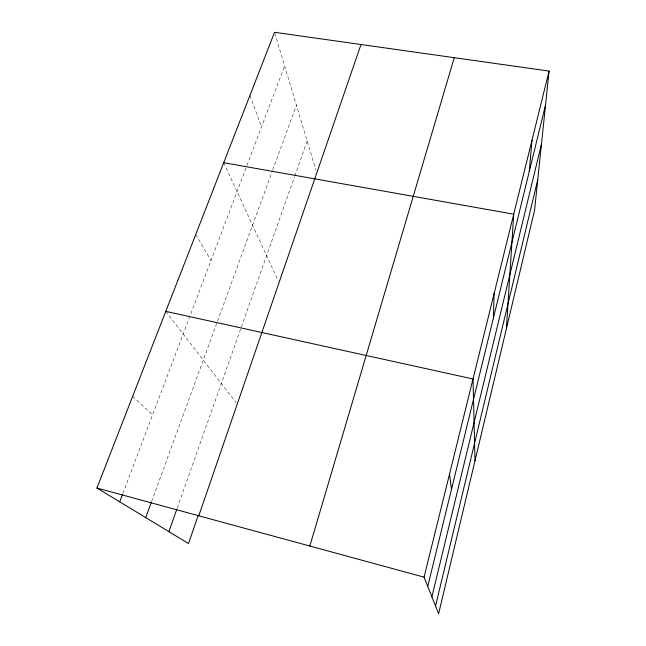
<?xml version="1.0" encoding="UTF-8"?>
<svg xmlns="http://www.w3.org/2000/svg" width="646" height="646" viewBox="0 0 646 646"><rect width="100%" height="100%" fill="white"/><g stroke="black" fill="none" stroke-linecap="round" stroke-linejoin="round"><path stroke-width="0.48" stroke-dasharray="3.23 2.42" d="M177.23 508.087L294.455 176.956M294.786 176.011L307.173 141.03M151.608 501.53L272.37 170.988M272.717 170.051L296.409 105.185M122.885 493.439L246.643 166.28M246.998 165.344L284.62 65.892M132.64 396.394L152.577 414.958M165.772 311.372L236.153 402.741M195.722 234.514L210.992 260.524M223.71 162.695L278.248 280.905M249.929 95.43L261.549 126.866M274.816 33.261L315.918 170.156"/><path stroke-width="0.97" d="M493.382 318.139L494.117 293.583M506.391 328.709L513.731 214.189L223.71 162.695M529.276 171.424L532.005 140.198M549.076 71.084L534.549 210.354L438.61 613.7L424.067 577.153L549.076 71.084L274.534 32.3L96.924 488.037L188.511 543.536L198.306 515.104M435.541 606.005L537.738 179.79M431.891 596.823L541.445 144.228M427.741 586.39L545.547 104.935M309.838 546.04L454.243 57.688M198.79 515.783L360.993 44.517M168.889 531.65L176.899 509.032M145.73 517.616L151.261 502.475M119.712 501.845L122.538 494.368M165.772 311.372L473.017 378.992L474.996 460.735M96.924 488.037L424.067 577.153M449.535 474.043L451.497 489.297"/></g></svg>
